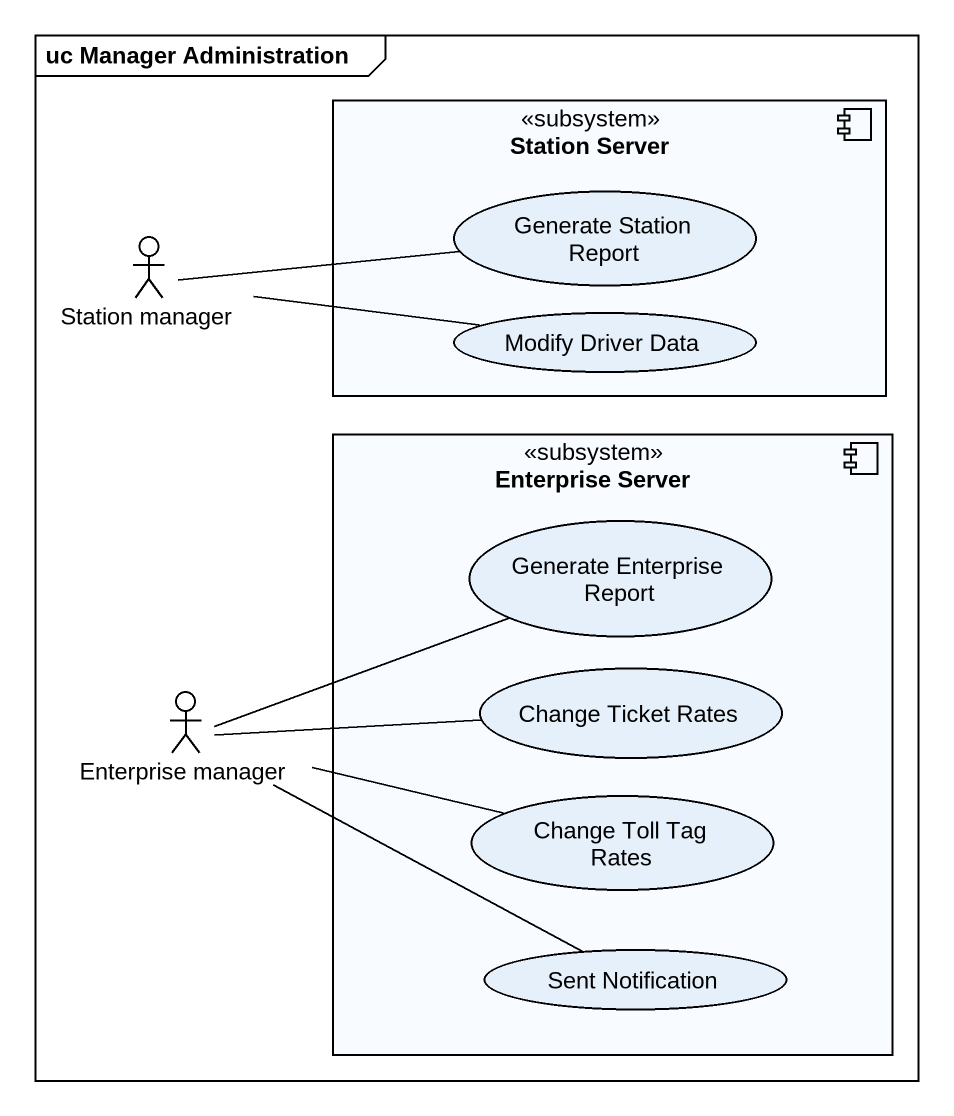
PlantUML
@startuml
mainframe uc Manager Administration
component "Station Server" as Station_Server <<subsystem>> {
  usecase "Generate Station Report" as Generate_Station_Report
  usecase "Modify Driver Data" as Modify_Driver_Data
}
actor "Station manager" as Station_manager
component "Enterprise Server" as Enterprise_Server <<subsystem>> {
  usecase "Generate Enterprise Report" as Generate_Enterprise_Report
  usecase "Change Ticket Rates" as Change_Ticket_Rates
  usecase "Change Toll Tag Rates" as Change_Toll_Tag_Rates
  usecase "Sent Notification" as Sent_Notification
}
actor "Enterprise manager" as Enterprise_manager
Station_manager -right- Generate_Station_Report
Modify_Driver_Data -left- Station_manager
Enterprise_manager -right- Generate_Enterprise_Report
Enterprise_manager -right- Change_Ticket_Rates
Enterprise_manager -right- Change_Toll_Tag_Rates
Enterprise_manager -right- Sent_Notification
@enduml
